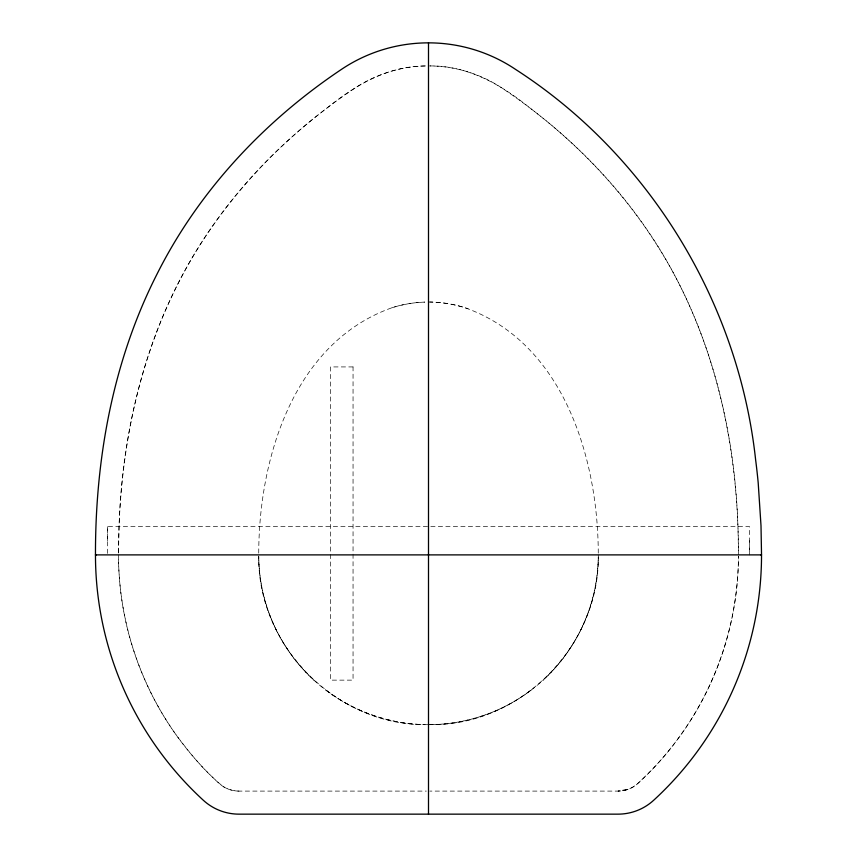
<?xml version="1.0" encoding="UTF-8"?>
<svg xmlns="http://www.w3.org/2000/svg" width="857" height="857" viewBox="0 0 857 857"><rect width="100%" height="100%" fill="white"/><g stroke="black" fill="none" stroke-linecap="round" stroke-linejoin="round"><path stroke-width="0.64" stroke-dasharray="4.29 3.21" d="M107.425 540.778L107.425 526.637L749.575 526.637L749.575 554.929M749.575 552.358L749.575 540.778M118.523 553.097L119.037 526.637C122.455 418.773 152.085 309.784 215.696 221.524C246.537 178.299 284.47 140.344 326.731 108.261C354.905 85.304 388.489 65.657 425.961 66M258.739 553.119C258.943 457.949 293.705 342.425 392.345 307.62A121.512 121.512 0 0 1 424.793 302.093A122.101 122.101 0 0 0 388.885 308.788M118.545 552.304C118.802 466.69 133.478 380.283 169.14 302.05C208.669 215.032 274.947 141.855 353.952 88.753A133.039 133.039 0 0 1 425.95 65.935M598.261 554.886C600.436 645.042 520.21 726.597 429.646 724.636A169.761 169.761 0 0 0 531.179 690.078C572.38 659.14 597.897 608.609 598.25 557.071A169.761 169.761 0 0 1 542.888 680.319M531.179 690.078C502.223 712.113 466.047 724.476 429.646 724.626M623.425 790.593L628.759 789.072L617.993 791.097C624.432 791.032 630.859 788.922 636.001 785.023C656.516 766.779 674.255 745.515 689.232 722.526C720.919 673.206 738.273 614.833 738.445 556.193A309.977 309.977 0 0 1 638.079 783.277A29.695 29.695 0 0 1 618.004 791.097L429.818 791.097M118.523 554.886C118.48 619.354 139.177 683.554 176.842 735.874C190.629 754.139 205.316 772.264 223.259 786.587C227.973 789.501 233.468 791.075 239.007 791.097L426.336 791.097M428.5 724.647C338.333 727.175 257.764 646.885 258.75 557.071M429.775 65.957C467.676 65.325 501.806 84.961 530.269 108.261C572.53 140.344 610.463 178.299 641.304 221.524C704.915 309.784 734.545 418.773 737.963 526.637L738.477 553.097M598.261 553.119C598.057 457.949 563.295 342.425 464.655 307.62A121.512 121.512 0 0 0 429.732 302.028M325.821 690.078C354.166 711.664 389.421 723.929 425.051 724.615A169.761 169.761 0 0 1 325.821 690.078C284.331 658.926 258.739 607.881 258.75 555.979M738.477 554.886C738.455 468.425 723.897 381.076 687.86 302.05C648.331 215.032 582.053 141.855 503.048 88.753A133.039 133.039 0 0 0 429.775 65.914M107.425 526.637L107.425 554.929M428.5 302.007A122.101 122.101 0 0 1 468.115 308.788M238.996 791.097A29.695 29.695 0 0 1 218.921 783.277A309.977 309.977 0 0 1 118.523 556.193M314.101 680.319A169.761 169.761 0 0 1 258.739 554.886M353.052 366.925L330.513 366.925L330.513 680.137L353.052 680.137L353.052 366.925"/><path stroke-width="1.29" d="M760.791 554.886L761.53 554.886L761.005 525.695L758.199 482.855A689.617 689.617 0 0 0 755.638 459.93C738.605 302.532 649.135 155.642 515.968 69.663A156.092 156.092 0 0 0 341.032 69.663C263.988 121.287 198.438 191.315 156.799 274.54C112.974 360.904 95.288 458.559 95.47 554.886A333.03 333.03 0 0 0 203.334 800.267A52.748 52.748 0 0 0 238.996 814.15L618.004 814.15A52.748 52.748 0 0 0 653.666 800.267A333.03 333.03 0 0 0 761.53 554.886L95.47 554.886L96.209 554.886M428.5 42.85L428.5 814.15"/></g></svg>
